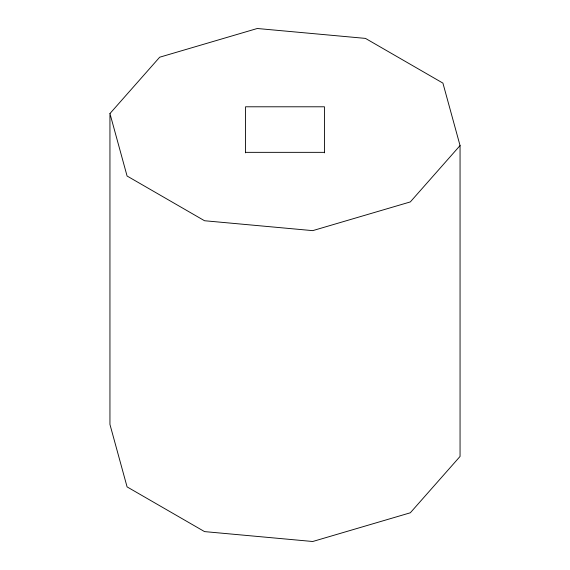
<?xml version="1.0" encoding="UTF-8"?>
<svg xmlns="http://www.w3.org/2000/svg" width="570" height="570" viewBox="0 0 570 570"><rect width="100%" height="100%" fill="white"/><g stroke="black" fill="none" stroke-linecap="round" stroke-linejoin="round"><path stroke-width="0.85" d="M109.946 113.558L159.678 57.214L257.277 28.5L365.463 38.397L442.918 83.113L460.054 145.571L460.054 456.442L410.322 512.786L312.723 541.5L204.537 531.603L127.082 486.887L109.946 424.429L109.946 113.558L127.082 176.023L204.537 220.74L312.723 230.636L410.322 201.922L460.054 145.571M245.549 152.347L324.451 152.347M324.451 152.867L324.451 106.79L245.549 106.79L245.549 152.867"/></g></svg>
